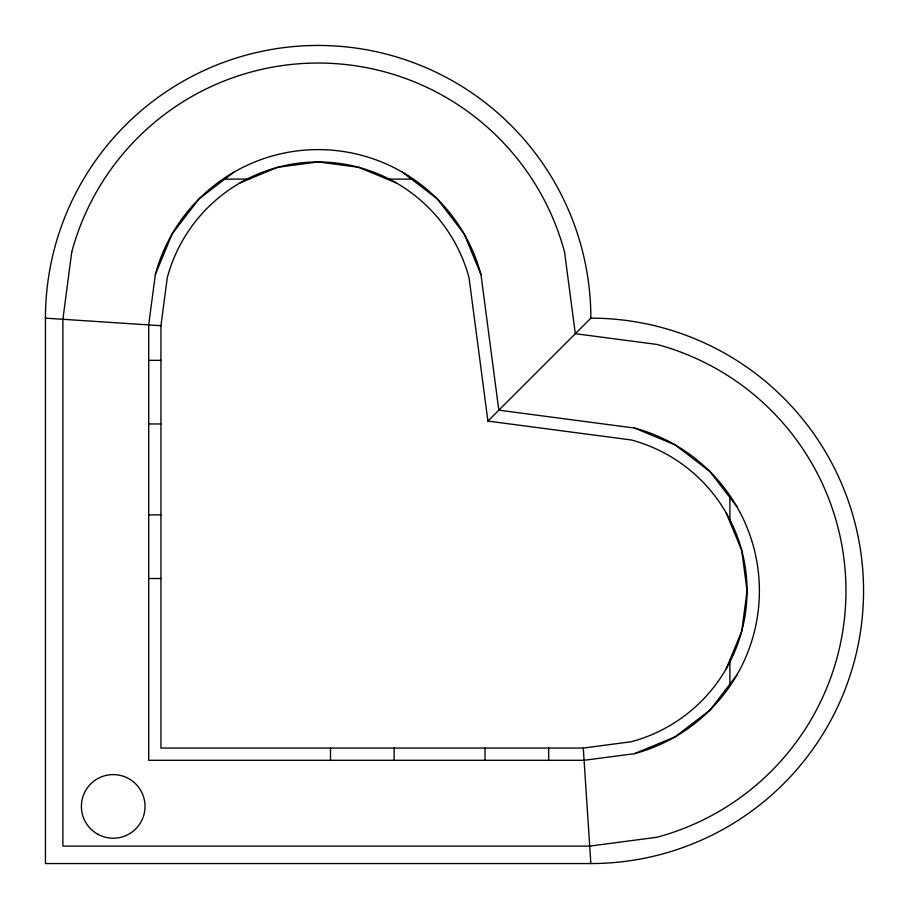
<?xml version="1.0" encoding="UTF-8"?>
<svg xmlns="http://www.w3.org/2000/svg" width="909" height="909" viewBox="0 0 909 909"><rect width="100%" height="100%" fill="white"/><g stroke="black" fill="none" stroke-linecap="round" stroke-linejoin="round"><path stroke-width="1.36" d="M233.874 172.176L198.957 198.957L172.176 233.874L155.337 274.518L148.701 324.922L148.701 760.299L584.078 760.299L634.482 753.663L675.126 736.824L710.043 710.043L736.824 675.126M160.938 325.717L167.267 277.722A156.212 156.212 0 0 1 469.033 277.722L487.917 421.083L631.278 439.967A156.212 156.212 0 0 1 631.278 741.733L583.283 748.062L160.938 748.062L160.938 325.717L45.45 318.15L45.45 863.55L590.85 863.55A272.7 272.7 0 0 0 863.55 590.85A272.7 272.7 0 0 0 590.85 318.15A272.7 272.7 0 0 0 318.15 45.45A272.7 272.7 0 0 0 45.45 318.15M726.132 668.956L741.733 631.278L747.062 590.85L741.733 550.422L726.132 512.744M487.917 421.083L590.85 318.15M240.044 182.868L277.722 167.267L318.15 161.938L358.578 167.267L396.256 182.868M224.83 179.107L249.134 179.107M387.166 179.107L411.47 179.107M148.701 360.339L160.938 360.339M148.701 423.969L160.938 423.969M148.701 514.869L160.938 514.869M148.701 578.499L160.938 578.499M736.824 506.574L710.043 471.657L675.126 444.876L634.482 428.037L498.825 410.175L480.963 274.518L464.124 233.874L437.343 198.957L402.426 172.176M583.283 748.062L590.85 863.55M729.893 497.53L729.893 521.834M729.893 659.866L729.893 684.17M548.661 748.062L548.661 760.299M485.031 748.062L485.031 760.299M394.131 748.062L394.131 760.299M330.501 748.062L330.501 760.299M634.482 428.037A168.563 168.563 0 0 1 634.482 753.663M155.337 274.518A168.563 168.563 0 0 1 480.963 274.518M71.731 252.123L62.891 319.298L62.891 846.109L589.702 846.109L656.877 837.269A255.111 255.111 0 0 0 656.877 344.431L575.306 333.694L564.569 252.123A255.111 255.111 0 0 0 71.731 252.123M97.308 833.962A31.815 31.815 0 0 0 145.031 806.408A31.815 31.815 0 0 0 97.308 778.854A31.815 31.815 0 0 0 97.308 833.962"/></g></svg>
